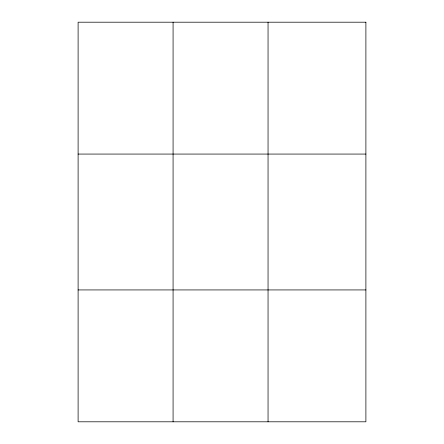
<?xml version="1.0" encoding="UTF-8"?>
<svg xmlns="http://www.w3.org/2000/svg" width="444" height="444" viewBox="0 0 444 444"><rect width="100%" height="100%" fill="white"/><g stroke="black" fill="none" stroke-linecap="round" stroke-linejoin="round"><path stroke-width="0.67" d="M173.077 421.8L173.077 22.2M268.048 421.8L268.048 22.2M78.105 154.068L365.895 154.068M78.105 289.932L365.895 289.932M365.895 22.2L365.895 421.8L78.105 421.8L78.105 22.2L365.895 22.2"/></g></svg>
